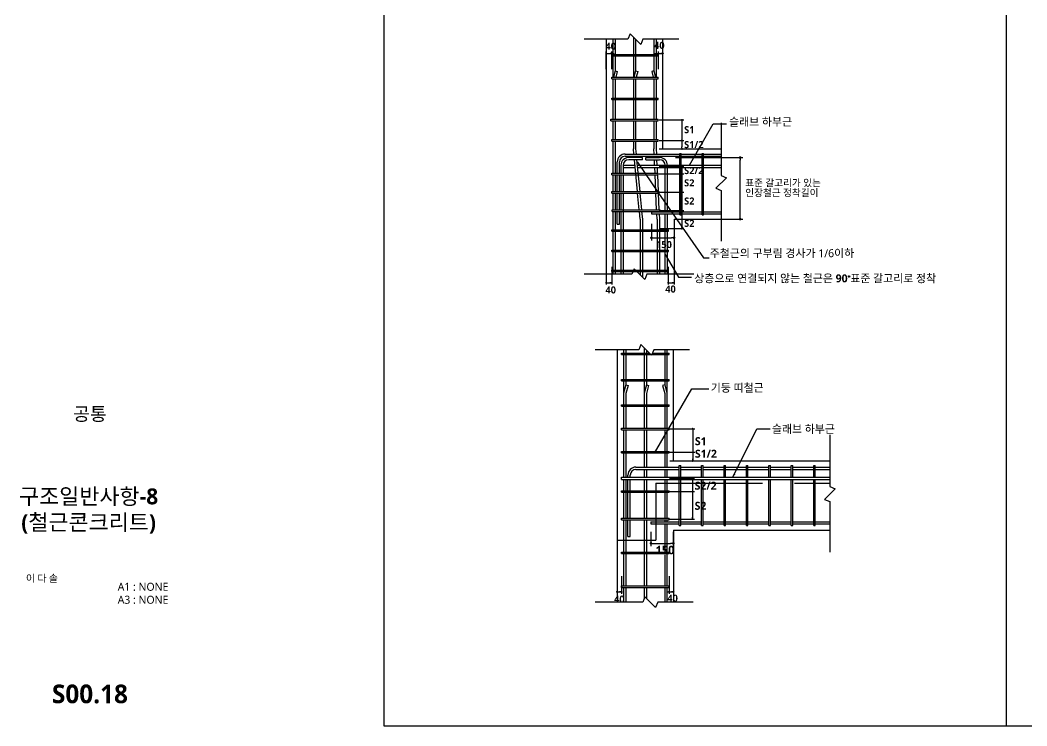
# Model space of a CAD drawing. Header units: millimetres. Extents: x 4573 to 501064, y -176100 to -4304.
# Drawn here: x 159133 to 196873, y -116700 to -90227 of the extents above; entities that cross this region are included whole.
import ezdxf
from ezdxf.enums import TextEntityAlignment as Align

# ---------------------------------------------------------------- set-up
doc = ezdxf.new("R2010")
doc.units = ezdxf.units.MM
doc.header["$LTSCALE"] = 800
doc.linetypes.add('HID5', pattern=[6.5, 5, -1.5])
doc.layers.get('Defpoints').update_dxf_attribs({"color": 147})
for name, color, linetype in [('BAR', 40, 'Continuous'), ('DIM', 7, 'Continuous'), ('ELE4', 4, 'Continuous'), ('RXLEADER', 7, 'Continuous'), ('SHT', 5, 'Continuous'), ('SYM', 7, 'Continuous'), ('TEXT', 3, 'Continuous'), ('TEXT5', 7, 'Continuous'), ('TITLE', 7, 'Continuous'), ('W1', 2, 'Continuous')]:
    doc.layers.add(name, color=color, linetype=linetype)
doc.styles.get("Standard").update_dxf_attribs({"font": 'malgun.ttf'})
doc.styles.add('XR-SHEET-맑은고딕', font='malgun.ttf')
doc.styles.add('맑은고딕', font='malgun.ttf')
doc.styles.add('맑은고딕B', font='malgunbd.ttf')
doc.styles.add('스타일1', font='malgun.ttf')
doc.dimstyles.new('AA', dxfattribs={"dimscale": 0, "dimtxt": 360, "dimasz": 200, "dimexe": 100, "dimexo": 3, "dimgap": 100, "dimtad": 1, "dimdec": 0, "dimzin": 0, "dimdsep": 46, "dimtxsty": 'Standard', "dimcen": 3, "dimadec": 0, "dimazin": 0, "dimtfac": 1, "dimtdec": 0, "dimtix": 1, "dimtmove": 0, "dimatfit": 0, "dimfxl": 1, "dimtolj": 1, "dimtzin": 0, "dimarcsym": 0})

# ---------------------------------------------------------------- blocks, each defined once
blk = doc.blocks.new('TITLE')
at = {"layer": 'TITLE', "style": '스타일1'}
for tag, height, p in [('동명칭', 6, (776.77, -457.26)), ('SCALE-A1', 3, (797.5, -522)), ('SCALE-A3', 3, (797.5, -527)), ('DATA', 3, (797.5, -540))]:
    blk.add_attdef(tag, text='', height=height, dxfattribs=at).set_placement(p, align=Align.MIDDLE)
for tag, height, p in [('TITLE1', 6, (776.5, -479.4)), ('TITLE4', 6, (776.5, -484.39)), ('TITLE2', 6, (776.5, -489)), ('TITLE5', 6, (776.5, -493.99)), ('TITLE3', 6, (776.5, -498.7)), ('NAME-1', 3, (760.16, -517.5)), ('NAME-2', 3, (760.16, -526.5)), ('A0.00', 7, (776.5, -561))]:
    blk.add_attdef(tag, text='', height=height, dxfattribs=at).set_placement(p, align=Align.MIDDLE_CENTER)
blk = doc.blocks.new('_Dot')
at = {"color": 0, "linetype": 'ByBlock', "lineweight": -2}
blk.add_line((-0.5, 0), (-1, 0), dxfattribs=at)
at = {"color": 0, "linetype": 'ByBlock', "const_width": 0.5}
blk.add_lwpolyline([(-0.25, 0, 1), (0.25, 0, 1)], format="xyb", close=True, dxfattribs=at)
blk = doc.blocks.new('*D267')
at = {"layer": 'Defpoints', "color": 0, "transparency": 16777216}
for p in [(183399, -95383), (186122, -95383), (183399, -97693)]:
    blk.add_point(p, dxfattribs=at)
at = {"layer": 'TEXT5', "color": 0, "lineweight": -2, "transparency": 16777216}
for p, q in [((183699, -95383), (186222, -95383)), ((186122, -97593), (186122, -95483)), ((183699, -97693), (186222, -97693))]:
    blk.add_line(p, q, dxfattribs=at)
at = {"layer": 'TEXT5', "color": 0, "lineweight": -2, "transparency": 16777216, "xscale": 100, "yscale": 100, "zscale": 100}
for p, rotation in [((186122, -95383), 90), ((186122, -97693), 270)]:
    blk.add_blockref('_Dot', p, dxfattribs=dict(at, rotation=rotation))
blk = doc.blocks.new('*D268')
at = {"layer": 'Defpoints', "color": 0, "transparency": 16777216}
for p in [(182799, -97569), (183646, -97761), (183646, -98392)]:
    blk.add_point(p, dxfattribs=at)
at = {"layer": 'TEXT5', "color": 0, "lineweight": -2, "transparency": 16777216}
for p, q in [((182799, -97869), (182799, -98492)), ((183646, -98061), (183646, -98492)), ((182899, -98392), (183546, -98392))]:
    blk.add_line(p, q, dxfattribs=at)
at = {"layer": 'TEXT5', "color": 0, "lineweight": -2, "transparency": 16777216, "xscale": 100, "yscale": 100, "zscale": 100, "rotation": 180}
blk.add_blockref('_Dot', (182799, -98392), dxfattribs=at)
at = {"layer": 'TEXT5', "color": 0, "lineweight": -2, "transparency": 16777216, "xscale": 100, "yscale": 100, "zscale": 100}
blk.add_blockref('_Dot', (183646, -98392), dxfattribs=at)
blk = doc.blocks.new('*D264')
at = {"layer": 'Defpoints', "color": 0, "transparency": 16777216}
for p in [(182781, -109126), (183620, -109126), (183620, -109855)]:
    blk.add_point(p, dxfattribs=at)
at = {"layer": 'TEXT5', "color": 0, "lineweight": -2, "transparency": 16777216}
for p, q in [((182781, -109426), (182781, -109955)), ((183620, -109426), (183620, -109955)), ((182881, -109855), (183520, -109855))]:
    blk.add_line(p, q, dxfattribs=at)
at = {"layer": 'TEXT5', "color": 0, "lineweight": -2, "transparency": 16777216, "xscale": 100, "yscale": 100, "zscale": 100, "rotation": 180}
blk.add_blockref('_Dot', (182781, -109855), dxfattribs=at)
at = {"layer": 'TEXT5', "color": 0, "lineweight": -2, "transparency": 16777216, "xscale": 100, "yscale": 100, "zscale": 100}
blk.add_blockref('_Dot', (183620, -109855), dxfattribs=at)
blk = doc.blocks.new('A$C6F5257FD')
at = {"color": 7, "style": 'XR-SHEET-맑은고딕'}
for s, p in [('표준 갈고리가 있는', (88, 628)), ('인장철근 정착길이', (88, 122))]:
    blk.add_text(s, height=360, dxfattribs=at).set_placement(p)

msp = doc.modelspace()

# ---------------------------------------------------------------- linework, layer by layer
at = {"color": 0, "linetype": 'ByBlock'}
for p, q in [((181510, -111082.2), (181510, -111745.1)), ((181677.7, -111082.2), (181677.7, -111745.1)), ((183459.5, -111082.2), (183459.5, -111745.1)), ((183627.6, -111082.2), (183627.6, -111745.1))]:
    msp.add_line(p, q, dxfattribs=at)
at = {"layer": 'BAR'}
for p, q in [((181350.8, -90940), (181350.8, -91514.2)), ((181435.5, -90940), (181435.5, -91514.2)), ((182121.6, -90862.3), (182121.6, -91514.2)), ((182206.3, -90947), (182206.3, -91514.2)), ((182892.4, -90940), (182892.4, -91514.2)), ((182977.1, -90940), (182977.1, -91514.2)), ((181316.8, -91570.6), (181316.8, -91514.2)), ((181316.9, -91514.2), (183053.3, -91514.2)), ((181316.9, -91570.6), (183053.3, -91570.6)), ((181350.8, -91570.6), (181350.8, -92367.2)), ((181435.5, -91570.6), (181435.5, -92137.1)), ((182121.6, -91570.6), (182121.6, -92367.2)), ((182206.3, -91570.6), (182206.3, -92130.1)), ((182892.4, -91570.6), (182892.4, -92130.1)), ((182977.1, -91570.6), (182977.1, -92367.2)), ((183053.4, -91570.6), (183053.4, -91514.2)), ((181316.8, -92423.7), (181316.8, -92367.2)), ((181316.9, -92367.2), (183053.3, -92367.2)), ((181316.9, -92423.7), (183053.3, -92423.7)), ((181356.6, -92423.7), (181350.8, -92445.6)), ((181350.8, -92423.7), (181350.8, -93152)), ((181435.3, -92130), (181371.8, -92367.2)), ((181444.3, -92423.7), (181435.5, -92456.8)), ((181435.5, -92456.8), (181435.5, -93152)), ((181517.1, -92151.9), (181459.5, -92367.2)), ((182121.6, -92423.7), (182121.6, -92445.6)), ((182127.4, -92423.7), (182121.6, -92445.6)), ((182121.6, -92445.6), (182121.6, -93152)), ((182206.1, -92130), (182142.6, -92367.2)), ((182215.1, -92423.7), (182206.3, -92456.8)), ((182206.3, -92456.8), (182206.3, -93152)), ((182288, -92151.9), (182230.3, -92367.2)), ((182810.7, -92151.9), (182868.4, -92367.2)), ((182883.5, -92423.7), (182892.4, -92456.8)), ((182892.4, -92456.8), (182892.4, -93152)), ((182892.5, -92130), (182956.1, -92367.2)), ((182971.2, -92423.7), (182977.1, -92445.6)), ((182977.1, -92423.7), (182977.1, -93152)), ((183053.4, -92423.7), (183053.4, -92367.2)), ((181316.8, -93208.5), (181316.8, -93152)), ((181316.9, -93152), (183053.3, -93152)), ((181316.9, -93208.5), (183053.3, -93208.5)), ((181350.8, -93208.5), (181350.8, -93944.2)), ((181435.5, -93208.5), (181435.5, -93944.2)), ((182121.6, -93208.5), (182121.6, -93944.2)), ((182206.3, -93208.5), (182206.3, -93944.2)), ((182892.4, -93208.5), (182892.4, -93944.2)), ((182977.1, -93208.5), (182977.1, -93944.2)), ((183053.4, -93208.5), (183053.4, -93152)), ((181274.4, -94000.6), (181274.4, -93944.2)), ((181274.5, -93944.2), (183053.3, -93944.2)), ((183053.4, -94000.6), (183053.4, -93944.2)), ((181274.5, -94000.6), (183053.3, -94000.6)), ((181350.8, -94000.6), (181350.8, -94710.2)), ((181435.5, -94000.6), (181435.5, -94710.2)), ((182121.6, -94000.6), (182121.6, -94710.2)), ((182206.3, -94000.6), (182206.3, -94710.2)), ((182892.4, -94000.6), (182892.4, -94710.2)), ((182977.1, -94000.6), (182977.1, -94710.2)), ((181316.8, -94766.7), (181316.8, -94710.2)), ((181316.9, -94710.2), (183053.3, -94710.2)), ((183053.4, -94766.7), (183053.4, -94710.2)), ((181316.9, -94766.7), (183053.3, -94766.7)), ((181350.8, -94766.7), (181350.8, -95972.1)), ((181435.5, -94766.7), (181435.5, -95972.1)), ((182121.6, -94766.7), (182121.6, -95059.4)), ((182206.3, -94766.7), (182206.3, -95059.4)), ((182892.4, -94766.7), (182892.4, -95059.4)), ((182977.1, -94766.7), (182977.1, -95059.4)), ((181812.1, -95250), (183858, -95250)), ((181812.1, -95334.7), (183858, -95334.7)), ((182468.8, -95377.1), (181952.2, -95377.1)), ((182468.8, -95461.8), (181952.2, -95461.8)), ((182468.8, -95461.8), (182468.8, -95377.1)), ((182587.4, -95377.1), (183104.1, -95377.1)), ((182587.4, -95461.8), (182587.4, -95377.1)), ((182587.4, -95461.8), (183104.1, -95461.8)), ((183858, -97530.7), (183858, -95228.9)), ((183858, -95228.9), (183915.2, -95228.9)), ((183915.2, -97530.7), (183915.2, -95228.9)), ((183915.2, -95250), (184698.7, -95250)), ((183915.2, -95334.7), (184698.7, -95334.7)), ((184698.7, -97530.7), (184698.7, -95228.9)), ((184698.7, -95228.9), (184755.9, -95228.9)), ((184755.9, -97530.7), (184755.9, -95228.9)), ((184755.9, -95250), (185414.7, -95250)), ((184755.9, -95334.7), (185414.7, -95334.7)), ((181515.6, -95972.1), (181515.6, -95546.5)), ((181600.3, -95972.1), (181600.3, -95546.5)), ((181655.7, -95673.6), (181655.7, -95972.1)), ((181740.4, -95671.5), (182180.4, -95671.5)), ((181740.4, -95673.6), (181740.4, -95972.1)), ((181740.4, -95756.2), (182188.5, -95756.2)), ((182265.1, -95671.5), (183004.7, -95671.5)), ((182273.2, -95756.2), (183008.5, -95756.2)), ((183004.7, -95671.5), (183858, -95671.5)), ((183008.5, -95756.2), (183858, -95756.2)), ((183315.9, -97414.1), (183315.9, -95673.6)), ((183400.6, -97414.1), (183400.6, -95673.6)), ((183915.2, -95671.5), (184698.7, -95671.5)), ((183915.2, -95756.2), (184698.7, -95756.2)), ((184755.9, -95671.5), (185414.7, -95671.5)), ((184755.9, -95756.2), (185414.7, -95756.2)), ((181316.8, -96028.6), (181316.8, -95972.1)), ((181316.9, -95972.1), (183053.3, -95972.1)), ((181316.9, -96028.6), (183053.3, -96028.6)), ((181350.8, -96028.6), (181350.8, -96657.6)), ((181435.5, -96028.6), (181435.5, -96657.6)), ((181515.6, -96657.6), (181515.6, -96028.6)), ((181600.3, -96657.6), (181600.3, -96028.6)), ((181655.7, -96028.6), (181655.7, -96657.6)), ((181740.4, -96028.6), (181740.4, -96657.6)), ((183053.4, -96028.6), (183053.4, -95972.1)), ((181316.8, -96714), (181316.8, -96657.6)), ((181316.9, -96657.6), (183085.1, -96657.6)), ((181316.9, -96714), (183085.1, -96714)), ((181350.8, -96714), (181350.8, -97344.3)), ((181435.5, -96714), (181435.5, -97344.3)), ((181515.6, -97344.3), (181515.6, -96714)), ((181600.3, -97344.3), (181600.3, -96714)), ((181655.7, -96714), (181655.7, -97344.3)), ((181740.4, -96714), (181740.4, -97344.3)), ((183085.1, -96714), (183085.1, -96657.6)), ((181325.2, -97400.8), (181325.2, -97344.3)), ((181325.3, -97344.3), (183129.8, -97344.3)), ((181350.8, -97299.1), (181350.8, -97344.3)), ((181435.5, -97299.1), (181435.5, -97344.3)), ((181515.6, -97344.3), (181515.6, -97299.1)), ((181600.3, -97344.3), (181600.3, -97299.1)), ((181655.7, -97299.1), (181655.7, -97344.3)), ((181740.4, -97299.1), (181740.4, -98089.8)), ((183129.9, -97400.8), (183129.9, -97344.3)), ((181325.3, -97400.8), (183129.8, -97400.8)), ((181350.8, -97400.8), (181350.8, -98089.8)), ((181435.5, -97400.8), (181435.5, -98089.8)), ((181515.6, -97880), (181515.6, -97400.8)), ((181600.3, -97880), (181600.3, -97400.8)), ((181655.7, -97400.8), (181655.7, -98089.8)), ((182374.6, -97691.5), (182374.6, -98089.8)), ((182459.3, -97691.5), (182459.3, -98089.8)), ((182799.2, -97414.1), (183858, -97414.1)), ((182799.2, -97414.1), (182799.2, -97498.8)), ((182799.2, -97498.8), (183858, -97498.8)), ((183011, -97691.5), (183011, -98089.8)), ((183095.7, -97691.5), (183095.7, -98089.8)), ((183315.9, -98089.8), (183315.9, -97498.8)), ((183400.6, -98089.8), (183400.6, -97498.8)), ((183858, -97530.7), (183915.2, -97530.7)), ((183915.2, -97414.1), (184698.7, -97414.1)), ((183915.2, -97498.8), (184698.7, -97498.8)), ((184698.7, -97530.7), (184755.9, -97530.7)), ((184755.9, -97414.1), (185414.7, -97414.1)), ((184755.9, -97498.8), (185414.7, -97498.8)), ((181316.8, -98146.2), (181316.8, -98089.8)), ((181316.9, -98089.8), (183434.5, -98089.8)), ((181515.6, -97880), (181600.3, -97880)), ((183434.5, -98146.2), (183434.5, -98089.8)), ((181316.9, -98146.2), (183434.5, -98146.2)), ((181350.8, -98146.2), (181350.8, -98852.1)), ((181435.5, -98146.2), (181435.5, -98852.1)), ((181655.7, -98146.2), (181655.7, -98852.1)), ((181740.4, -98146.2), (181740.4, -98852.1)), ((182374.6, -98146.2), (182374.6, -98852.1)), ((182459.3, -98146.2), (182459.3, -98852.1)), ((183011, -98146.2), (183011, -98852.1)), ((183095.7, -98146.2), (183095.7, -98852.1)), ((183315.9, -98852.1), (183315.9, -98146.2)), ((183400.6, -98852.1), (183400.6, -98146.2)), ((181316.8, -98908.5), (181316.8, -98852.1)), ((181316.9, -98852.1), (183434.5, -98852.1)), ((183434.5, -98908.5), (183434.5, -98852.1)), ((181316.9, -98908.5), (183434.5, -98908.5)), ((181350.8, -98908.5), (181350.8, -99605.9)), ((181435.5, -98908.5), (181435.5, -99605.9)), ((181655.7, -98908.5), (181655.7, -99605.9)), ((181740.4, -98908.5), (181740.4, -99605.9)), ((182374.6, -98908.5), (182374.6, -99605.9)), ((182459.3, -98908.5), (182459.3, -99605.9)), ((183011, -98908.5), (183011, -99605.9)), ((183095.7, -98908.5), (183095.7, -99605.9)), ((183315.9, -99605.9), (183315.9, -98908.5)), ((183400.6, -99605.9), (183400.6, -98908.5)), ((181316.8, -99662.3), (181316.8, -99605.9)), ((181316.9, -99605.9), (183434.5, -99605.9)), ((183434.5, -99662.3), (183434.5, -99605.9)), ((181316.9, -99662.3), (183434.5, -99662.3)), ((181350.8, -99662.3), (181350.8, -99759)), ((181435.5, -99662.3), (181435.5, -99759)), ((181655.7, -99662.3), (181655.7, -99759)), ((181740.4, -99662.3), (181740.4, -99759)), ((182374.6, -99662.3), (182374.6, -99783)), ((182459.3, -99662.3), (182459.3, -99867.7)), ((183011, -99662.3), (183011, -99759)), ((183095.7, -99662.3), (183095.7, -99759)), ((183315.9, -99759), (183315.9, -99662.3)), ((183400.6, -99759), (183400.6, -99662.3)), ((181755.6, -102598.3), (181755.6, -102717.5)), ((181840.3, -102598.3), (181840.3, -102717.5)), ((182526.5, -102520.6), (182526.5, -102717.5)), ((182611.2, -102605.3), (182611.2, -102717.5)), ((183297.3, -102598.3), (183297.3, -102717.5)), ((183382, -102598.3), (183382, -102717.5)), ((181679.3, -102774), (181679.3, -102717.5)), ((181679.4, -102717.5), (182723.3, -102717.5)), ((181679.4, -102774), (183458.2, -102774)), ((181755.6, -102774), (181755.6, -103702.3)), ((181840.3, -102774), (181840.3, -103702.3)), ((182526.5, -102774), (182526.5, -103702.3)), ((182611.2, -102774), (182611.2, -103702.3)), ((182837.1, -102717.5), (183458.2, -102717.5)), ((183297.3, -102774), (183297.3, -103702.3)), ((183382, -102774), (183382, -103702.3)), ((183458.3, -102774), (183458.3, -102717.5)), ((181679.3, -103758.8), (181679.3, -103702.3)), ((181679.4, -103702.3), (183458.2, -103702.3)), ((181679.4, -103758.8), (183458.2, -103758.8)), ((181755.6, -103758.8), (181755.6, -104656.3)), ((181840.3, -103758.8), (181840.3, -103905.9)), ((182526.5, -103758.8), (182526.5, -104221.5)), ((182611.2, -103758.8), (182611.2, -103905.9)), ((183297.3, -103758.8), (183297.3, -103905.9)), ((183382, -103758.8), (183382, -104656.3)), ((183458.3, -103758.8), (183458.3, -103702.3)), ((181840.2, -103905.9), (181755.6, -104221.5)), ((181922, -103927.8), (181840.3, -104232.6)), ((182611, -103905.9), (182526.5, -104221.5)), ((182692.8, -103927.8), (182611.2, -104232.6)), ((183215.6, -103927.8), (183297.3, -104232.6)), ((183297.4, -103905.9), (183382, -104221.5)), ((181840.3, -104232.6), (181840.3, -104656.3)), ((182526.5, -104221.5), (182526.5, -104656.3)), ((182611.2, -104232.6), (182611.2, -104656.3)), ((183296.9, -104231.3), (183296.9, -104656.3)), ((181679.3, -104712.8), (181679.3, -104656.3)), ((181679.4, -104656.3), (183458.2, -104656.3)), ((181679.4, -104712.8), (183458.2, -104712.8)), ((181755.6, -104712.8), (181755.6, -105533.1)), ((181840.3, -104712.8), (181840.3, -105533.1)), ((182526.5, -104712.8), (182526.5, -105533.1)), ((182611.2, -104712.8), (182611.2, -105533.1)), ((183296.9, -104712.8), (183296.9, -105533.1)), ((183382, -104712.8), (183382, -105533.1)), ((183458.3, -104712.8), (183458.3, -104656.3)), ((181679.3, -105589.5), (181679.3, -105533.1)), ((181679.4, -105533.1), (183458.2, -105533.1)), ((181679.4, -105589.5), (183458.2, -105589.5)), ((181755.6, -105589.5), (181755.6, -106404.6)), ((181840.3, -105589.5), (181840.3, -106404.6)), ((182526.5, -105589.5), (182526.5, -106404.6)), ((182611.2, -105589.5), (182611.2, -106404.6)), ((183296.9, -105589.5), (183296.9, -105645.9)), ((183297.3, -105589.5), (183297.3, -106404.6)), ((183382, -105589.5), (183382, -106404.6)), ((183458.3, -105589.5), (183458.3, -105533.1)), ((181679.4, -106461.1), (181679.4, -106404.6)), ((181679.5, -106404.6), (183458.2, -106404.6)), ((183458.3, -106461.1), (183458.3, -106404.6)), ((181679.5, -106461.1), (183458.2, -106461.1)), ((181755.6, -106461.1), (181755.6, -107373.3)), ((181840.3, -106461.1), (181840.3, -107373.3)), ((182526.5, -106461.1), (182526.5, -106994.1)), ((182611.2, -106461.1), (182611.2, -106994.1)), ((183297.3, -106461.1), (183297.3, -106994.1)), ((183382, -106461.1), (183382, -106994.1)), ((182217, -106994.1), (183839.4, -106994.1)), ((182217, -107078.8), (183839.4, -107078.8)), ((182526.5, -107078.8), (182526.5, -107373.3)), ((182611.2, -107078.8), (182611.2, -107373.3)), ((183297.3, -107078.8), (183297.3, -107373.3)), ((183382, -107078.8), (183382, -107373.3)), ((183839.4, -107373.3), (183839.4, -106930.6)), ((183839.4, -106930.6), (183896.6, -106930.6)), ((183896.6, -107373.3), (183896.6, -106930.6)), ((183896.6, -106994.1), (184680.1, -106994.1)), ((183896.6, -107078.8), (184680.1, -107078.8)), ((184680.1, -107373.3), (184680.1, -106930.6)), ((184680.1, -106930.6), (184737.3, -106930.6)), ((184737.3, -107373.3), (184737.3, -106930.6)), ((184737.3, -106994.1), (185520.8, -106994.1)), ((184737.3, -107078.8), (185520.8, -107078.8)), ((185520.8, -107373.3), (185520.8, -106930.6)), ((185520.8, -106930.6), (185578, -106930.6)), ((185578, -107373.3), (185578, -106930.6)), ((185578, -106994.1), (186361.5, -106994.1)), ((185578, -107078.8), (186361.5, -107078.8)), ((186361.5, -107373.3), (186361.5, -106930.6)), ((186361.5, -106930.6), (186418.7, -106930.6)), ((186418.7, -107373.3), (186418.7, -106930.6)), ((186418.7, -106994.1), (187202.2, -106994.1)), ((186418.7, -107078.8), (187202.2, -107078.8)), ((187202.2, -107373.3), (187202.2, -106930.6)), ((187202.2, -106930.6), (187259.4, -106930.6)), ((187259.4, -107373.3), (187259.4, -106930.6)), ((187259.4, -106994.1), (188042.9, -106994.1)), ((187259.4, -107078.8), (188042.9, -107078.8)), ((188042.9, -107373.3), (188042.9, -106930.6)), ((188042.9, -106930.6), (188100.1, -106930.6)), ((188100.1, -107373.3), (188100.1, -106930.6)), ((188100.1, -106994.1), (188883.6, -106994.1)), ((188100.1, -107078.8), (188883.6, -107078.8)), ((188883.6, -107373.3), (188883.6, -106930.6)), ((188883.6, -106930.6), (188940.8, -106930.6)), ((188940.8, -107373.3), (188940.8, -106930.6)), ((188940.8, -106994.1), (189491.2, -106994.1)), ((188940.8, -107078.8), (189491.2, -107078.8)), ((181679.4, -107373.3), (189491.2, -107373.3)), ((181679.4, -107458), (181679.4, -107373.3)), ((181679.4, -107458), (189491.2, -107458)), ((181755.6, -107458), (181755.6, -107881.1)), ((181840.3, -107458), (181840.3, -107881.1)), ((181920.5, -107373.3), (181920.5, -107290.6)), ((181920.5, -107881.1), (181920.5, -107458)), ((182005.2, -107373.3), (182005.2, -107290.6)), ((182005.2, -107881.1), (182005.2, -107458)), ((182526.5, -107458), (182526.5, -107881.1)), ((182611.2, -107458), (182611.2, -107881.1)), ((183297.3, -107458), (183297.3, -107881.1)), ((183382, -107458), (183382, -107881.1)), ((183839.4, -109189.2), (183839.4, -107458)), ((183896.6, -109189.2), (183896.6, -107458)), ((184680.1, -109189.2), (184680.1, -107458)), ((184737.3, -109189.2), (184737.3, -107458)), ((185520.8, -109189.2), (185520.8, -107458)), ((185578, -109189.2), (185578, -107458)), ((186361.5, -109189.2), (186361.5, -107458)), ((186418.7, -109189.2), (186418.7, -107458)), ((187202.2, -109189.2), (187202.2, -107458)), ((187259.4, -109189.2), (187259.4, -107458)), ((188042.9, -109189.2), (188042.9, -107458)), ((188100.1, -109189.2), (188100.1, -107458)), ((188883.6, -109189.2), (188883.6, -107458)), ((188940.8, -109189.2), (188940.8, -107458)), ((181679.4, -107937.6), (181679.4, -107881.1)), ((181679.5, -107881.1), (183458.2, -107881.1)), ((181679.5, -107937.6), (183458.2, -107937.6)), ((181755.6, -107937.6), (181755.6, -108911.9)), ((181840.3, -107937.6), (181840.3, -108911.9)), ((181920.5, -108911.9), (181920.5, -107937.6)), ((182005.2, -108911.9), (182005.2, -107937.6)), ((182526.5, -107937.6), (182526.5, -108911.9)), ((182611.2, -107937.6), (182611.2, -108911.9)), ((183297.3, -107937.6), (183297.3, -108911.9)), ((183382, -107937.6), (183382, -108911.9)), ((183458.3, -107937.6), (183458.3, -107881.1)), ((181679.4, -108968.4), (181679.4, -108911.9)), ((181679.5, -108911.9), (183458.2, -108911.9)), ((181679.5, -108968.4), (183458.2, -108968.4)), ((181755.6, -108968.4), (181755.6, -110182.5)), ((181840.3, -108968.4), (181840.3, -110182.5)), ((181920.5, -109591.6), (181920.5, -108968.4)), ((182005.2, -109591.6), (182005.2, -108968.4)), ((182526.5, -108968.4), (182526.5, -110182.5)), ((182611.2, -108968.4), (182611.2, -110182.5)), ((182780.6, -109041), (182780.6, -109125.7)), ((182780.6, -109041), (183839.4, -109041)), ((183297.3, -108968.4), (183297.3, -109041)), ((183382, -108968.4), (183382, -109041)), ((183458.3, -108968.4), (183458.3, -108911.9)), ((183896.6, -109041), (184680.1, -109041)), ((184737.3, -109041), (185520.8, -109041)), ((185578, -109041), (186361.5, -109041)), ((186418.7, -109041), (187202.2, -109041)), ((186418.7, -109041), (186537.3, -109041)), ((187259.4, -109041), (188042.9, -109041)), ((188100.1, -109041), (188883.6, -109041)), ((188940.8, -109041), (189491.2, -109041)), ((182780.6, -109125.7), (183839.4, -109125.7)), ((183297.3, -109125.7), (183297.3, -110182.5)), ((183382, -109125.7), (183382, -110167.9)), ((183839.4, -109189.2), (183896.6, -109189.2)), ((183896.6, -109125.7), (184680.1, -109125.7)), ((184680.1, -109189.2), (184737.3, -109189.2)), ((184737.3, -109125.7), (185520.8, -109125.7)), ((185520.8, -109189.2), (185578, -109189.2)), ((185578, -109125.7), (186361.5, -109125.7)), ((186361.5, -109189.2), (186418.7, -109189.2)), ((186418.7, -109125.7), (187202.2, -109125.7)), ((187202.2, -109189.2), (187259.4, -109189.2)), ((187259.4, -109125.7), (188042.9, -109125.7)), ((188042.9, -109189.2), (188100.1, -109189.2)), ((188100.1, -109125.7), (188883.6, -109125.7)), ((188883.6, -109189.2), (188940.8, -109189.2)), ((188940.8, -109125.7), (189491.2, -109125.7)), ((181920.5, -109591.6), (182005.2, -109591.6)), ((181679.4, -110239), (181679.4, -110182.5)), ((181679.5, -110182.5), (183458.2, -110182.5)), ((183458.3, -110239), (183458.3, -110182.5)), ((181679.5, -110239), (183458.2, -110239)), ((181755.6, -110239), (181755.6, -111453.1)), ((181840.3, -110239), (181840.3, -111453.1)), ((182526.5, -110239), (182526.5, -111453.1)), ((182611.2, -110239), (182611.2, -111453.1)), ((183297.3, -110288.1), (183297.3, -111453.1)), ((183382, -110257.9), (183382, -111453.1)), ((181679.4, -111509.6), (181679.4, -111453.1)), ((181679.5, -111453.1), (183458.2, -111453.1)), ((181679.5, -111509.6), (183458.2, -111509.6)), ((181755.6, -111509.6), (181755.6, -112063.5)), ((181840.3, -111509.6), (181840.3, -112063.5)), ((182526.5, -111509.6), (182526.5, -111934.5)), ((182611.2, -111509.6), (182611.2, -111919.2)), ((183297.3, -111509.6), (183297.3, -112063.5)), ((183382, -111509.6), (183382, -112063.5)), ((183458.3, -111509.6), (183458.3, -111453.1))]:
    msp.add_line(p, q, dxfattribs=at)
for centre, radius, start, end in [((181812.1, -95546.5), 296.5, 90, 180), ((181812.1, -95546.5), 211.8, 90, 180), ((181952.2, -95673.6), 296.5, 90, 180), ((181952.2, -95673.6), 211.8, 90, 180), ((183104.1, -95673.6), 296.5, 0, 90), ((183104.1, -95673.6), 211.8, 0, 90), ((182217, -107290.6), 296.5, 90, 180), ((182217, -107290.6), 211.8, 90, 180)]:
    msp.add_arc(centre, radius, start, end, dxfattribs=at)
at = {"layer": 'DIM'}
for p, q in [((181104.5, -92064.1), (181104.5, -91401.2)), ((181320.6, -92064.1), (181320.6, -91401.2)), ((183059, -92064.1), (183059, -91401.2)), ((183228.9, -92064.1), (183228.9, -91401.2)), ((183085.3, -93967.1), (184016, -93967.1)), ((183942.4, -93967.1), (183942.4, -94985.9)), ((183085.3, -94740.1), (184016, -94740.1)), ((183085.3, -95059.4), (184016, -95059.4)), ((183085.3, -95715.1), (184016, -95715.1)), ((183085.3, -95994.2), (184016, -95994.2)), ((183085.3, -96679.1), (184016, -96679.1)), ((183085.3, -97364), (184016, -97364)), ((183085.3, -98049), (184016, -98049)), ((181105.1, -99486.7), (181105.1, -100149.6)), ((181312.9, -99486.7), (181312.9, -100149.6)), ((183428.7, -99486.7), (183428.7, -100149.6)), ((183646.3, -99486.7), (183646.3, -100149.6)), ((183490.2, -105556), (184420.9, -105556)), ((184347.3, -105556), (184347.3, -106761.2)), ((183490.2, -106438.2), (184420.9, -106438.2)), ((183490.2, -106761.2), (184420.9, -106761.2)), ((183480.4, -107412.8), (184411.1, -107412.8)), ((184337.5, -107412.8), (184337.5, -108942)), ((183480.4, -107913), (184411.1, -107913)), ((183480.4, -108942), (184411.1, -108942))]:
    msp.add_line(p, q, dxfattribs=at)
at = {"layer": 'ELE4', "color": 2}
msp.add_line((196106.7, -116700), (196106.7, -65400), dxfattribs=at)
at = {"layer": 'ELE4'}
msp.add_lwpolyline([(172773.3, -116700), (241550, -116700), (241550, -65400), (172773.3, -65400)], close=True, dxfattribs=at)
at = {"layer": 'RXLEADER'}
for p, q in [((184220.5, -95671.5), (185115.7, -94121.1)), ((185115.7, -94121.1), (185610.5, -94121.1)), ((183319, -99019.5), (183811, -99871.7)), ((183811, -99871.7), (184305.9, -99871.7)), ((185856.1, -107373.3), (186751.3, -105563.2)), ((186751.3, -105563.2), (187246.1, -105563.2))]:
    msp.add_line(p, q, dxfattribs=at)
at = {"layer": 'SYM'}
for p, q in [((181916.9, -90940), (180283.4, -90940)), ((181999.5, -90740.3), (181916.9, -90940)), ((182398.9, -91139.7), (181999.5, -90740.3)), ((182481.6, -90940), (182398.9, -91139.7)), ((183826.5, -90940), (182481.6, -90940)), ((185414.7, -94086), (185414.7, -96054.5)), ((185614.4, -96137.2), (185215, -96536.5)), ((185414.7, -96054.5), (185614.4, -96137.2)), ((185215, -96536.5), (185414.7, -96619.2)), ((185414.7, -96619.2), (185414.7, -98515.8)), ((182150.8, -99559.3), (182068.2, -99759)), ((182550.2, -99958.6), (182150.8, -99559.3)), ((182068.2, -99759), (180283.4, -99759)), ((182632.9, -99759), (182550.2, -99958.6)), ((184385.7, -99759), (182632.9, -99759)), ((182321.8, -102598.3), (180688.3, -102598.3)), ((182404.4, -102398.6), (182321.8, -102598.3)), ((182803.8, -102798), (182404.4, -102398.6)), ((182886.5, -102598.3), (182803.8, -102798)), ((184231.4, -102598.3), (182886.5, -102598.3)), ((189491.2, -105787.8), (189491.2, -107723.7)), ((189690.9, -107806.4), (189291.5, -108205.8)), ((189491.2, -107723.7), (189690.9, -107806.4)), ((189291.5, -108205.8), (189491.2, -108288.4)), ((189491.2, -108288.4), (189491.2, -110185.1)), ((182473.1, -112063.5), (180688.3, -112063.5)), ((182555.7, -111863.8), (182473.1, -112063.5)), ((182955.1, -112263.2), (182555.7, -111863.8)), ((183037.8, -112063.5), (182955.1, -112263.2)), ((184367.1, -112063.5), (183037.8, -112063.5))]:
    msp.add_line(p, q, dxfattribs=at)
at = {"layer": 'TEXT', "color": 7}
for p, q in [((182920.1, -106467.7), (184310, -104060.3)), ((184310, -104060.3), (184945.3, -104060.3))]:
    msp.add_line(p, q, dxfattribs=at)
at = {"layer": 'TEXT5', "color": 7}
for p, q in [((181092.2, -91474.7), (181405.6, -91474.7)), ((182915.5, -91474.7), (183228.9, -91474.7)), ((182271.9, -95558.7), (183069.2, -96714)), ((183942.4, -95715.1), (183942.4, -98049)), ((183069.2, -96714), (184745.7, -99143.7)), ((184745.7, -99143.7), (184892.8, -99143.7)), ((184892.8, -99143.7), (184966.3, -99143.7)), ((181092.2, -100076.1), (181312.9, -100076.1)), ((183428.7, -100076.1), (183646.3, -100076.1)), ((181497.1, -111671.6), (181717.8, -111671.6)), ((183410.1, -111671.6), (183627.6, -111671.6))]:
    msp.add_line(p, q, dxfattribs=at)
at = {"layer": 'TEXT5', "color": 4}
for p, q in [((181435.3, -92130), (181517.1, -92151.9)), ((182206.1, -92130), (182288, -92151.9)), ((182892.5, -92130), (182810.7, -92151.9)), ((182139.9, -95250), (182121.6, -95059.4)), ((182206.3, -95059.4), (182224.6, -95250)), ((182901, -95250), (182892.4, -95059.4)), ((182977.1, -95059.4), (182985.7, -95250)), ((182152.1, -95377.1), (182148, -95334.7)), ((182275.2, -96657.6), (182160.2, -95461.8)), ((182232.7, -95334.7), (182236.8, -95377.1)), ((182244.9, -95461.8), (182359.9, -96657.6)), ((182906.7, -95377.1), (182904.8, -95334.7)), ((182920, -95671.5), (182910.5, -95461.8)), ((182989.5, -95334.7), (182991.4, -95377.1)), ((182995.2, -95461.8), (183004.7, -95671.5)), ((182933.5, -95972.1), (182923.8, -95756.2)), ((183008.5, -95756.2), (183018.2, -95972.1)), ((182964.4, -96657.6), (182936, -96028.6)), ((183020.8, -96028.6), (183049.1, -96657.6)), ((182341.2, -97344.3), (182280.6, -96714)), ((182365.3, -96714), (182425.9, -97344.3)), ((182995.3, -97344.3), (182966.9, -96714)), ((183051.6, -96714), (183080, -97344.3)), ((182374.6, -97691.5), (182346.6, -97400.8)), ((182431.3, -97400.8), (182459.3, -97691.5)), ((183011, -97691.5), (183002.3, -97498.8)), ((183087, -97498.8), (183095.7, -97691.5)), ((181840.2, -103905.9), (181922, -103927.8)), ((182611, -103905.9), (182692.8, -103927.8)), ((183297.4, -103905.9), (183215.6, -103927.8))]:
    msp.add_line(p, q, dxfattribs=at)
at = {"layer": 'TEXT5', "color": 7}
msp.add_circle((190208.8, -99844), 28, dxfattribs=at)
for points in [[(182251.8, -95572.6), (182292.1, -95544.8), (182188.4, -95437.7)], [(184314, -95555.4), (184271.3, -95531.3), (184220.5, -95671.5)], [(183412.4, -99135.7), (183369.7, -99159.7), (183319, -99019.5)], [(183013.4, -106351.5), (182970.7, -106327.5), (182920, -106467.7)], [(185949.4, -107257.1), (185906.7, -107233.1), (185856, -107373.3)]]:
    msp.add_solid(points, dxfattribs=at)
at = {"layer": 'W1'}
for p, q in [((181105.1, -90940), (181105.1, -99759)), ((183222.7, -95059.4), (183222.7, -90940)), ((183222.7, -95059.4), (185414.7, -95059.4)), ((183646.3, -97691.5), (183646.3, -99759)), ((183646.3, -97691.5), (185414.7, -97691.5)), ((181510, -102598.3), (181510, -112063.5)), ((183627.6, -106761.2), (183627.6, -102598.3)), ((183627.6, -106761.2), (189491.2, -106761.2)), ((183627.6, -109358.7), (189491.2, -109358.7)), ((183627.6, -109358.7), (183627.6, -112063.5))]:
    msp.add_line(p, q, dxfattribs=at)
at = {"layer": 'W1', "linetype": 'HID5'}
for p, q in [((182957.9, -107597.8), (189491.2, -107597.8)), ((182957.9, -107597.8), (182957.9, -109734.7)), ((181510, -109734.7), (182957.9, -109734.7))]:
    msp.add_line(p, q, dxfattribs=at)

# ---------------------------------------------------------------- block references
at = {"color": 0, "linetype": 'ByBlock', "xscale": -73.529411764706, "yscale": 73.529411764706, "zscale": 73.529411764706}
for p in [(181510, -111671.6), (183459.5, -111671.6)]:
    msp.add_blockref('_Dot', p, dxfattribs=at)
at = {"color": 0, "linetype": 'ByBlock', "xscale": -73.529411764706, "yscale": 73.529411764706, "zscale": 73.529411764706, "rotation": 180}
for p in [(181677.7, -111671.6), (183627.6, -111671.6)]:
    msp.add_blockref('_Dot', p, dxfattribs=at)
at = {"layer": 'DIM', "yscale": 73.529411764706, "zscale": 73.529411764706}
for p, xscale, rotation in [((181104.5, -91474.7), 73.529411764706, 180), ((183059, -91474.7), 73.529411764706, 180), ((183942.4, -93967.1), 73.529411764706, 90), ((183942.4, -94740.1), 73.529411764706, 90), ((183942.4, -95059.4), 73.529411764706, 270), ((183942.4, -95715.1), 73.529411764706, 90), ((183942.4, -95994.2), 73.529411764706, 270), ((183942.4, -96679.1), 73.529411764706, 270), ((183942.4, -97364), 73.529411764706, 270), ((183942.4, -98049), 73.529411764706, 270), ((181312.9, -100076.1), -73.529411764706, 180), ((183646.3, -100076.1), -73.529411764706, 180), ((184347.3, -105556), 73.529411764706, 90), ((184347.3, -106438.2), 73.529411764706, 90), ((184347.3, -106761.2), 73.529411764706, 270), ((184337.5, -107412.8), 73.529411764706, 90), ((184337.5, -107913), 73.529411764706, 90), ((184337.5, -108942), 73.529411764706, 270)]:
    msp.add_blockref('_Dot', p, dxfattribs=dict(at, xscale=xscale, rotation=rotation))
for p, xscale in [((181320.6, -91474.7), 73.529411764706), ((183228.9, -91474.7), 73.529411764706), ((181105.1, -100076.1), -73.529411764706), ((183428.7, -100076.1), -73.529411764706)]:
    msp.add_blockref('_Dot', p, dxfattribs=dict(at, xscale=xscale))
at = {"layer": 'TEXT'}
ref = msp.add_blockref('TITLE', (84100, -118800), dxfattribs=dict(at, xscale=100, yscale=100, zscale=100))
ref.add_attrib('TITLE2', '구조일반사항-8', dxfattribs={"layer": 'SHT', "color": 4, "height": 600, "style": '맑은고딕B'}).set_placement((161700, -108091.4), align=Align.MIDDLE_CENTER)
ref.add_attrib('TITLE3', '(철근콘크리트)', dxfattribs={"layer": 'SHT', "color": 4, "height": 600, "style": '맑은고딕B'}).set_placement((161700, -109061.8), align=Align.MIDDLE_CENTER)
ref.add_attrib('NAME-1', '이 다 솔', dxfattribs={"color": 3, "height": 270, "style": '맑은고딕'}).set_placement((159350, -111166.7), align=Align.MIDDLE_LEFT)
ref.add_attrib('SCALE-A1', 'A1 : NONE', dxfattribs={"layer": 'SHT', "color": 3, "height": 300, "style": '맑은고딕'}).set_placement((163739.1, -111482.8), align=Align.MIDDLE)
ref.add_attrib('SCALE-A3', 'A3 : NONE', dxfattribs={"layer": 'SHT', "color": 3, "height": 300, "style": '맑은고딕'}).set_placement((163739.1, -111969.2), align=Align.MIDDLE)
ref.add_attrib('A0.00', 'S00.18', dxfattribs={"layer": 'SHT', "color": 4, "height": 700, "style": '맑은고딕B'}).set_placement((161750, -115500), align=Align.MIDDLE_CENTER)
at = {"layer": 'TEXT5', "color": 7, "xscale": 0.7352941176470599, "yscale": 0.7352941176470599, "zscale": 0.7352941176470599}
msp.add_blockref('A$C6F5257FD', (186250.4, -96925.3), dxfattribs=at)

# ---------------------------------------------------------------- texts
at = {"layer": 'TEXT', "style": '맑은고딕B'}
msp.add_text('공통', height=500, dxfattribs=at).set_placement((161750, -105000), align=Align.MIDDLE_CENTER)
at = {"layer": 'TEXT5', "color": 7, "style": '맑은고딕B'}
for s, height, p in [('40', 264.71, (181075.3, -91339.7)), ('40', 264.71, (182898.6, -91306)), ('슬래브 하부근', 300, (185710.3, -94192.7)), ('S1', 264.71, (184023.9, -94469.2)), ('S1/2', 264.71, (184023.9, -95028.8)), ('S2/2', 264.71, (184023.9, -96003.8)), ('S2', 264.71, (184023.9, -96463.1)), ('S2', 264.71, (184023.9, -97144.7)), ('S2', 264.71, (184023.9, -97983.6)), ('150', 264.71, (182974.2, -98777.9)), ('상층으로 연결되지 않는 철근은 90 표준 갈고리로 정착', 300, (184405.6, -100063.7)), ('40', 264.71, (181075.3, -100480.5)), ('40', 264.71, (183316, -100446.8)), ('기둥 띠철근', 300, (185023.3, -104167.7)), ('슬래브 하부근', 300, (187315.9, -105714.6)), ('S1', 300, (184428.8, -106170.9)), ('S1/2', 300, (184428.8, -106642.2)), ('S2/2', 300, (184419, -107842.7)), ('S2', 300, (184419, -108595.5)), ('150', 317.65, (182951.8, -110263.8)), ('40', 264.71, (181399.9, -112076)), ('40', 264.71, (183396.2, -112042.2))]:
    msp.add_text(s, height=height, dxfattribs=at).set_placement(p)
at = {"layer": 'TEXT5', "color": 7, "insert": (184985.1, -98987.3), "char_height": 300, "attachment_point": 4, "style": 'XR-SHEET-맑은고딕'}
msp.add_mtext('주철근의 구부림 경사가 1/6이하', dxfattribs=at)

# ---------------------------------------------------------------- dimensions: what is measured, and where the dimension line sits
at = {"layer": 'TEXT5', "color": 7}
dim = msp.add_linear_dim(base=(186121.8, -95382.7), p1=(183398.7, -97692.5), p2=(183398.7, -95382.7), angle=90, text=' ', dimstyle='AA', override={"dimscale": 1, "dimasz": 100, "dimexo": 300, "dimblk1": 'DOT', "dimblk2": 'DOT', "dimsah": 1}, dxfattribs=at)
dim.commit()
dim.dimension.update_dxf_attribs({"geometry": '*D267', "text_midpoint": (186121.8, -96537.6)})
for base, p1, p2, picture, middle in [((183646.3, -98392.4), (182799.2, -97568.6), (183646.3, -97761.3), '*D268', (183222.7, -98392.4)), ((183620.4, -109854.9), (182780.6, -109125.7), (183620.4, -109125.7), '*D264', (183200.5, -109854.9))]:
    dim = msp.add_linear_dim(base=base, p1=p1, p2=p2, text=' ', dimstyle='AA', override={"dimscale": 1, "dimasz": 100, "dimexo": 300, "dimblk1": 'DOT', "dimblk2": 'DOT', "dimsah": 1}, dxfattribs=at)
    dim.commit()
    dim.dimension.update_dxf_attribs({"geometry": picture, "text_midpoint": middle})

doc.saveas('drawing.dxf')
